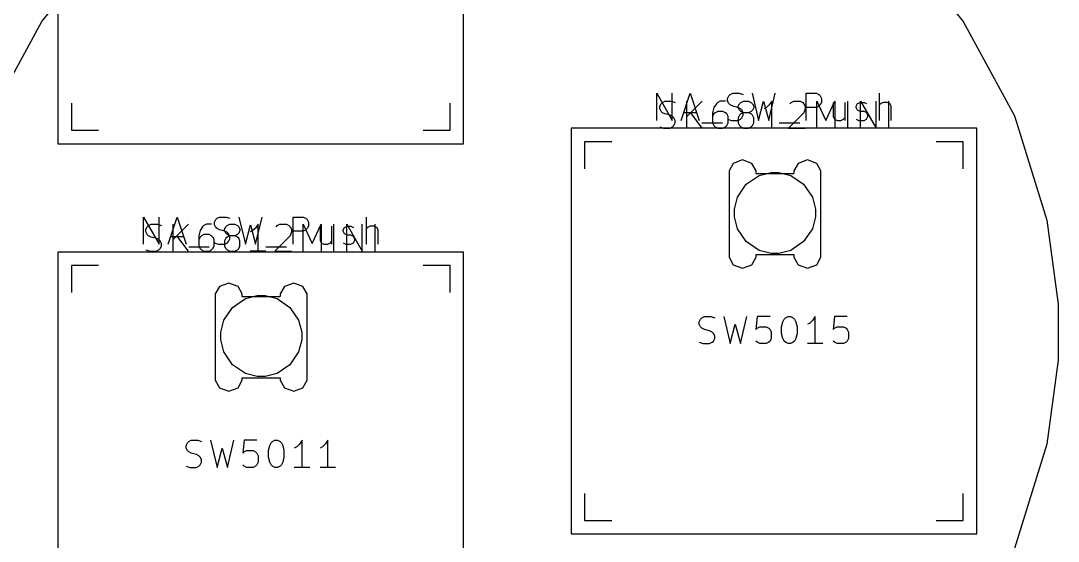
# Model space of a CAD drawing. Extents: x 0 to 141, y 0 to 216.
# Drawn here: x 38.72 to 77.09, y 32.8 to 52.05 of the extents above; entities that cross this region are included whole.
import ezdxf

# ---------------------------------------------------------------- set-up
doc = ezdxf.new("R2010")
doc.units = 0
doc.layers.get('0').update_dxf_attribs({"linetype": 'CONTINUOUS'})

msp = doc.modelspace()

# ---------------------------------------------------------------- linework, layer by layer
at = {"color": 0}
for p, q in [((40.0981, 62.4967), (40.0981, 47.4969)), ((55.0997, 47.4969), (55.0997, 62.4967)), ((39.4974, 52.0224), (42.0067, 55.0637)), ((71.0696, 55.0637), (73.5789, 52.0224)), ((37.6026, 48.5316), (39.4974, 52.0224)), ((73.5789, 52.0224), (75.4736, 48.5316)), ((62.2406, 48.3637), (62.2406, 49.3642)), ((62.2406, 49.3642), (62.8124, 48.3637)), ((62.8124, 48.3637), (62.8124, 49.3642)), ((63.1458, 48.3637), (63.4781, 49.3642)), ((63.4781, 49.3642), (63.8115, 48.3637)), ((64.86, 49.174), (64.9069, 49.2689)), ((64.86, 49.0788), (64.86, 49.174)), ((64.9069, 49.2689), (64.9552, 49.3173)), ((64.9552, 49.3173), (65.0505, 49.3642)), ((65.0505, 49.3642), (65.2886, 49.3642)), ((65.2886, 49.3642), (65.4308, 49.3173)), ((65.7641, 49.3642), (66.0026, 48.3637)), ((66.3829, 48.3637), (66.6214, 49.3642)), ((67.7637, 48.3637), (67.7637, 49.3642)), ((67.7637, 49.3642), (68.1454, 49.3642)), ((68.1454, 49.3642), (68.2406, 49.3173)), ((68.2406, 49.3173), (68.2886, 49.2689)), ((68.2886, 49.2689), (68.3355, 49.174)), ((68.3355, 49.174), (68.3355, 49.0305)), ((70.4783, 48.3637), (70.4783, 49.3642)), ((40.5984, 48.9962), (40.5984, 47.9972)), ((54.5994, 47.9972), (54.5994, 48.9962)), ((62.3521, 48.8858), (62.4004, 48.9811)), ((62.3521, 48.7909), (62.3521, 48.8858)), ((62.4004, 48.6957), (62.3521, 48.7909)), ((62.4004, 48.9811), (62.4487, 49.0291)), ((62.4487, 49.0291), (62.5436, 49.076)), ((62.5436, 49.076), (62.7807, 49.076)), ((62.7807, 49.076), (62.9239, 49.0291)), ((63.3525, 48.0769), (63.3525, 49.076)), ((63.9244, 49.076), (63.3525, 48.5055)), ((64.353, 48.8389), (64.3047, 48.6473)), ((64.4483, 48.9811), (64.353, 48.8389)), ((64.4948, 49.0291), (64.4483, 48.9811)), ((64.5915, 49.076), (64.4948, 49.0291)), ((64.7816, 49.076), (64.5915, 49.076)), ((64.9069, 48.9839), (64.86, 49.0788)), ((64.9552, 48.9356), (64.9069, 48.9839)), ((65.0505, 48.8887), (64.9552, 48.9356)), ((65.2406, 48.8403), (65.0505, 48.8887)), ((65.3355, 48.7923), (65.2406, 48.8403)), ((65.2568, 48.8858), (65.3052, 48.9811)), ((65.2568, 48.8389), (65.2568, 48.8858)), ((65.3052, 48.744), (65.2568, 48.8389)), ((65.3052, 48.9811), (65.3521, 49.0291)), ((65.3521, 48.6957), (65.3052, 48.744)), ((65.3838, 48.7454), (65.3355, 48.7923)), ((65.3521, 49.0291), (65.4484, 49.076)), ((65.4308, 48.6502), (65.3838, 48.7454)), ((65.4484, 49.076), (65.6389, 49.076)), ((65.6389, 49.076), (65.7338, 49.0291)), ((65.7338, 49.0291), (65.7807, 48.9811)), ((65.7807, 48.744), (65.7338, 48.6957)), ((65.7807, 48.9811), (65.829, 48.8858)), ((65.829, 48.8389), (65.7807, 48.744)), ((65.829, 48.8858), (65.829, 48.8389)), ((66.0026, 48.3637), (66.1928, 49.0788)), ((66.1928, 49.0788), (66.3829, 48.3637)), ((66.3056, 48.8389), (66.2093, 48.7909)), ((66.4009, 48.9342), (66.3056, 48.8389)), ((66.4958, 49.076), (66.4009, 48.9342)), ((66.4958, 48.0769), (66.4958, 49.076)), ((67.1629, 48.9811), (67.2098, 49.0291)), ((67.2098, 49.0291), (67.3047, 49.076)), ((67.3047, 49.076), (67.5432, 49.076)), ((67.5432, 49.076), (67.6381, 49.0291)), ((67.6381, 49.0291), (67.6864, 48.9811)), ((67.6864, 48.9811), (67.7333, 48.8858)), ((67.7333, 48.7909), (67.6864, 48.6473)), ((67.7333, 48.8858), (67.7333, 48.7909)), ((68.1454, 48.8403), (67.7637, 48.8403)), ((68.2406, 48.8887), (68.1454, 48.8403)), ((68.162, 48.0769), (68.162, 49.076)), ((68.162, 49.076), (68.4953, 48.3623)), ((68.2886, 48.9356), (68.2406, 48.8887)), ((68.3355, 49.0305), (68.2886, 48.9356)), ((68.4953, 48.3623), (68.8287, 49.076)), ((68.7641, 49.0305), (68.7641, 48.5069)), ((68.8287, 49.076), (68.8287, 48.0769)), ((69.1928, 49.0305), (69.1928, 48.3637)), ((69.3057, 48.0769), (69.3057, 49.076)), ((69.6214, 48.8887), (69.6694, 48.9839)), ((69.6214, 48.8403), (69.6214, 48.8887)), ((69.6694, 48.7454), (69.6214, 48.8403)), ((69.6694, 48.9839), (69.7646, 49.0305)), ((69.7646, 48.6971), (69.6694, 48.7454)), ((69.7646, 49.0305), (69.9064, 49.0305)), ((69.7812, 48.0769), (69.7812, 49.076)), ((69.7812, 49.076), (70.3531, 48.0769)), ((69.9064, 49.0305), (70.0031, 48.9839)), ((70.3531, 48.0769), (70.3531, 49.076)), ((70.5266, 48.9839), (70.4783, 48.9356)), ((70.6219, 49.0305), (70.5266, 48.9839)), ((70.7637, 49.0305), (70.6219, 49.0305)), ((70.86, 48.9839), (70.7637, 49.0305)), ((70.8283, 48.0769), (70.8283, 49.076)), ((70.9069, 48.8887), (70.86, 48.9839)), ((70.9069, 48.3637), (70.9069, 48.8887)), ((62.4487, 48.6473), (62.4004, 48.6957)), ((62.5436, 48.6008), (62.4487, 48.6473)), ((62.7338, 48.5525), (62.5436, 48.6008)), ((62.829, 48.5055), (62.7338, 48.5525)), ((62.877, 48.4572), (62.829, 48.5055)), ((62.9239, 48.3623), (62.877, 48.4572)), ((62.9239, 48.2671), (62.9239, 48.3623)), ((63.2411, 48.6502), (63.7163, 48.6502)), ((63.9244, 48.0769), (63.4958, 48.6473)), ((64.3047, 48.6473), (64.3047, 48.2671)), ((64.353, 48.6008), (64.3047, 48.5055)), ((64.3999, 48.6473), (64.353, 48.6008)), ((64.4948, 48.6957), (64.3999, 48.6473)), ((64.6864, 48.6957), (64.4948, 48.6957)), ((64.7816, 48.6473), (64.6864, 48.6957)), ((64.8286, 48.6008), (64.7816, 48.6473)), ((64.8765, 48.5055), (64.8286, 48.6008)), ((64.86, 48.4117), (65.0021, 48.3637)), ((64.8765, 48.2671), (64.8765, 48.5055)), ((65.0021, 48.3637), (65.2406, 48.3637)), ((65.2406, 48.3637), (65.3355, 48.4117)), ((65.3052, 48.5525), (65.2568, 48.4572)), ((65.2568, 48.4572), (65.2568, 48.2671)), ((65.3521, 48.6008), (65.3052, 48.5525)), ((65.3355, 48.4117), (65.3838, 48.4586)), ((65.4484, 48.6473), (65.3521, 48.6957)), ((65.4484, 48.6473), (65.3521, 48.6008)), ((65.3838, 48.4586), (65.4308, 48.5553)), ((65.4308, 48.5553), (65.4308, 48.6502)), ((65.6389, 48.6473), (65.4484, 48.6473)), ((65.7338, 48.6957), (65.6389, 48.6473)), ((65.7338, 48.6008), (65.6389, 48.6473)), ((65.7807, 48.5525), (65.7338, 48.6008)), ((65.829, 48.4572), (65.7807, 48.5525)), ((65.829, 48.2671), (65.829, 48.4572)), ((67.6864, 48.6473), (67.1146, 48.0769)), ((68.7641, 48.5069), (68.8125, 48.4117)), ((68.8125, 48.4117), (68.9074, 48.3637)), ((68.9074, 48.3637), (69.0492, 48.3637)), ((69.0492, 48.3637), (69.1459, 48.4117)), ((69.1459, 48.4117), (69.1928, 48.4586)), ((69.6214, 48.4117), (69.7163, 48.3637)), ((69.7163, 48.3637), (69.9064, 48.3637)), ((69.9064, 48.6971), (69.7646, 48.6971)), ((70.0031, 48.6502), (69.9064, 48.6971)), ((69.9064, 48.3637), (70.0031, 48.4117)), ((70.0497, 48.5553), (70.0031, 48.6502)), ((70.0031, 48.4117), (70.0497, 48.5069)), ((70.0497, 48.5069), (70.0497, 48.5553)), ((75.4736, 48.5316), (76.6713, 44.6747)), ((40.5984, 47.9972), (41.5988, 47.9972)), ((53.5989, 47.9972), (54.5994, 47.9972)), ((59.0737, 48.0716), (59.0737, 33.0715)), ((74.0738, 48.0716), (59.0737, 48.0716)), ((62.3521, 48.1238), (62.4953, 48.0769)), ((62.4953, 48.0769), (62.7338, 48.0769)), ((62.7338, 48.0769), (62.829, 48.1238)), ((62.829, 48.1238), (62.877, 48.1722)), ((62.877, 48.1722), (62.9239, 48.2671)), ((63.9064, 48.2685), (64.6688, 48.2685)), ((64.3047, 48.2671), (64.353, 48.1722)), ((64.353, 48.1722), (64.3999, 48.1238)), ((64.3999, 48.1238), (64.4948, 48.0769)), ((64.4948, 48.0769), (64.6864, 48.0769)), ((64.6864, 48.0769), (64.7816, 48.1238)), ((64.7816, 48.1238), (64.8286, 48.1722)), ((64.8286, 48.1722), (64.8765, 48.2671)), ((65.2568, 48.2671), (65.3052, 48.1722)), ((65.3052, 48.1722), (65.3521, 48.1238)), ((65.3521, 48.1238), (65.4484, 48.0769)), ((65.4484, 48.0769), (65.6389, 48.0769)), ((65.6389, 48.0769), (65.7338, 48.1238)), ((65.7338, 48.1238), (65.7807, 48.1722)), ((65.7807, 48.1722), (65.829, 48.2671)), ((66.7812, 48.0769), (66.2093, 48.0769)), ((66.7646, 48.2685), (67.5266, 48.2685)), ((67.1146, 48.0769), (67.7333, 48.0769)), ((74.0738, 33.0715), (74.0738, 48.0716)), ((40.0981, 47.4969), (55.0997, 47.4969)), ((59.5739, 47.5714), (59.5739, 46.5723)), ((60.5744, 47.5714), (59.5739, 47.5714)), ((73.5736, 47.5714), (72.5745, 47.5714)), ((73.5736, 46.5723), (73.5736, 47.5714)), ((65.4142, 46.9), (65.0709, 46.7748)), ((65.7571, 46.7748), (65.4142, 46.9)), ((67.8145, 46.9), (67.4702, 46.7748)), ((68.1577, 46.7748), (67.8145, 46.9)), ((65.0709, 46.7748), (64.9153, 46.4936)), ((64.9153, 46.4936), (64.9153, 46.3998)), ((65.9144, 46.4936), (65.7571, 46.7748)), ((65.9144, 46.3998), (65.9144, 46.4936)), ((66.0301, 46.3229), (66.4683, 46.44)), ((66.4683, 46.44), (66.6143, 46.44)), ((66.6143, 46.44), (66.759, 46.44)), ((66.759, 46.44), (67.1971, 46.3229)), ((67.4702, 46.7748), (67.3146, 46.4936)), ((67.3146, 46.4936), (67.3146, 46.3998)), ((68.3147, 46.4936), (68.1577, 46.7748)), ((68.3147, 46.3998), (68.3147, 46.4936)), ((64.9153, 46.3998), (64.9153, 43.3998)), ((65.5532, 46.0005), (66.0301, 46.3229)), ((65.9144, 46.3998), (67.3146, 46.3998)), ((67.1971, 46.3229), (67.6741, 46.0005)), ((68.3147, 43.3998), (68.3147, 46.3998)), ((65.2321, 45.5235), (65.5532, 46.0005)), ((67.6741, 46.0005), (67.9965, 45.5235)), ((65.115, 45.0854), (65.2321, 45.5235)), ((67.9965, 45.5235), (68.115, 45.0854)), ((65.115, 44.9393), (65.115, 45.0854)), ((65.115, 44.7947), (65.115, 44.9393)), ((68.115, 45.0854), (68.115, 44.9393)), ((68.115, 44.9393), (68.115, 44.7947)), ((43.265, 43.7885), (43.265, 44.789)), ((43.265, 44.789), (43.8369, 43.7885)), ((43.4481, 44.4789), (43.5434, 44.5273)), ((43.5434, 44.5273), (43.7815, 44.5273)), ((43.7815, 44.5273), (43.9237, 44.4789)), ((43.8369, 43.7885), (43.8369, 44.789)), ((44.1702, 43.7885), (44.5036, 44.789)), ((44.3523, 43.5268), (44.3523, 44.5273)), ((44.9241, 44.5273), (44.3523, 43.9554)), ((44.5036, 44.789), (44.8374, 43.7885)), ((45.5909, 44.5273), (45.496, 44.4789)), ((45.781, 44.5273), (45.5909, 44.5273)), ((45.8844, 44.5989), (45.9327, 44.6938)), ((45.8844, 44.5036), (45.8844, 44.5989)), ((45.9327, 44.6938), (45.9796, 44.7421)), ((45.9796, 44.7421), (46.0745, 44.789)), ((46.0745, 44.789), (46.313, 44.789)), ((46.313, 44.789), (46.4566, 44.7421)), ((46.3532, 44.4789), (46.4481, 44.5273)), ((46.4481, 44.5273), (46.6383, 44.5273)), ((46.6383, 44.5273), (46.7335, 44.4789)), ((46.7886, 44.789), (47.027, 43.7885)), ((47.4955, 44.5273), (47.4003, 44.384)), ((47.4087, 43.7885), (47.6472, 44.789)), ((47.4955, 43.5268), (47.4955, 44.5273)), ((48.2092, 44.4789), (48.3059, 44.5273)), ((48.3059, 44.5273), (48.5429, 44.5273)), ((48.5429, 44.5273), (48.6378, 44.4789)), ((48.7895, 43.7885), (48.7895, 44.789)), ((48.7895, 44.789), (49.1698, 44.789)), ((49.1628, 43.5268), (49.1628, 44.5273)), ((49.1628, 44.5273), (49.4951, 43.8118)), ((49.1698, 44.789), (49.2647, 44.7421)), ((49.2647, 44.7421), (49.313, 44.6938)), ((49.313, 44.6938), (49.3614, 44.5989)), ((49.3614, 44.5989), (49.3614, 44.4556)), ((49.4951, 43.8118), (49.8285, 44.5273)), ((49.8285, 44.5273), (49.8285, 43.5268)), ((50.3054, 43.5268), (50.3054, 44.5273)), ((50.7806, 43.5268), (50.7806, 44.5273)), ((50.7806, 44.5273), (51.3524, 43.5268)), ((51.3524, 43.5268), (51.3524, 44.5273)), ((51.5041, 43.7885), (51.5041, 44.789)), ((51.8294, 43.5268), (51.8294, 44.5273)), ((65.2321, 44.3562), (65.115, 44.7947)), ((68.115, 44.7947), (67.9965, 44.3562)), ((76.6713, 44.6747), (77.089, 41.5685)), ((43.3532, 44.3357), (43.3998, 44.432)), ((43.3532, 44.2404), (43.3532, 44.3357)), ((43.3998, 44.1456), (43.3532, 44.2404)), ((43.3998, 44.432), (43.4481, 44.4789)), ((43.4481, 44.0986), (43.3998, 44.1456)), ((45.3528, 44.2888), (45.3058, 44.0986)), ((45.4477, 44.432), (45.3528, 44.2888)), ((45.496, 44.1456), (45.4007, 44.0986)), ((45.496, 44.4789), (45.4477, 44.432)), ((45.6861, 44.1456), (45.496, 44.1456)), ((45.781, 44.0986), (45.6861, 44.1456)), ((45.9327, 44.4087), (45.8844, 44.5036)), ((45.9796, 44.3604), (45.9327, 44.4087)), ((46.0745, 44.3135), (45.9796, 44.3604)), ((46.265, 44.2655), (46.0745, 44.3135)), ((46.258, 44.3357), (46.3049, 44.432)), ((46.258, 44.2888), (46.258, 44.3357)), ((46.3049, 44.1935), (46.258, 44.2888)), ((46.3613, 44.2172), (46.265, 44.2655)), ((46.3049, 44.432), (46.3532, 44.4789)), ((46.3532, 44.1456), (46.3049, 44.1935)), ((46.4481, 44.0986), (46.3532, 44.1456)), ((46.4083, 44.1702), (46.3613, 44.2172)), ((46.4566, 44.0754), (46.4083, 44.1702)), ((46.7335, 44.1456), (46.6383, 44.0986)), ((46.7335, 44.4789), (46.7815, 44.432)), ((46.7815, 44.1935), (46.7335, 44.1456)), ((46.7815, 44.432), (46.8284, 44.3357)), ((46.8284, 44.2888), (46.7815, 44.1935)), ((46.8284, 44.3357), (46.8284, 44.2888)), ((47.027, 43.7885), (47.2186, 44.5036)), ((47.3054, 44.2888), (47.2101, 44.2404)), ((47.2186, 44.5036), (47.4087, 43.7885)), ((47.4003, 44.384), (47.3054, 44.2888)), ((48.1623, 44.432), (48.2092, 44.4789)), ((48.6378, 44.4789), (48.6862, 44.432)), ((48.6862, 44.432), (48.7345, 44.3357)), ((48.7345, 44.2404), (48.6862, 44.0986)), ((48.7345, 44.3357), (48.7345, 44.2404)), ((49.1698, 44.2655), (48.7895, 44.2655)), ((49.2647, 44.3135), (49.1698, 44.2655)), ((49.313, 44.3604), (49.2647, 44.3135)), ((49.3614, 44.4556), (49.313, 44.3604)), ((49.79, 44.4556), (49.79, 43.9318)), ((50.2186, 44.4556), (50.2186, 43.7885)), ((50.6469, 44.3135), (50.6938, 44.4087)), ((50.6469, 44.2655), (50.6469, 44.3135)), ((50.6938, 44.1702), (50.6469, 44.2655)), ((50.6938, 44.4087), (50.7891, 44.4556)), ((50.7891, 44.1219), (50.6938, 44.1702)), ((50.7891, 44.4556), (50.9323, 44.4556)), ((50.9323, 44.4556), (51.0275, 44.4087)), ((51.5511, 44.4087), (51.5041, 44.3604)), ((51.646, 44.4556), (51.5511, 44.4087)), ((51.7895, 44.4556), (51.646, 44.4556)), ((51.8844, 44.4087), (51.7895, 44.4556)), ((51.9328, 44.3135), (51.8844, 44.4087)), ((51.9328, 43.7885), (51.9328, 44.3135)), ((65.5532, 43.8796), (65.2321, 44.3562)), ((67.9965, 44.3562), (67.6741, 43.8796)), ((43.5434, 44.0503), (43.4481, 44.0986)), ((43.7335, 44.0034), (43.5434, 44.0503)), ((43.8284, 43.9554), (43.7335, 44.0034)), ((43.8767, 43.9071), (43.8284, 43.9554)), ((43.9237, 43.8118), (43.8767, 43.9071)), ((43.9237, 43.7169), (43.9237, 43.8118)), ((44.2655, 44.0754), (44.7421, 44.0754)), ((44.9241, 43.5268), (44.4955, 44.0986)), ((45.3058, 44.0986), (45.3058, 43.7169)), ((45.3528, 44.0503), (45.3058, 43.9554)), ((45.4007, 44.0986), (45.3528, 44.0503)), ((45.8294, 44.0503), (45.781, 44.0986)), ((45.8763, 43.9554), (45.8294, 44.0503)), ((45.8763, 43.7169), (45.8763, 43.9554)), ((45.8844, 43.8369), (46.028, 43.7885)), ((46.028, 43.7885), (46.265, 43.7885)), ((46.3049, 44.0034), (46.258, 43.9071)), ((46.258, 43.9071), (46.258, 43.7169)), ((46.265, 43.7885), (46.3613, 43.8369)), ((46.3532, 44.0503), (46.3049, 44.0034)), ((46.4481, 44.0986), (46.3532, 44.0503)), ((46.3613, 43.8369), (46.4083, 43.8849)), ((46.4083, 43.8849), (46.4566, 43.9801)), ((46.6383, 44.0986), (46.4481, 44.0986)), ((46.4566, 43.9801), (46.4566, 44.0754)), ((46.7335, 44.0503), (46.6383, 44.0986)), ((46.7815, 44.0034), (46.7335, 44.0503)), ((46.8284, 43.9071), (46.7815, 44.0034)), ((46.8284, 43.7169), (46.8284, 43.9071)), ((48.6862, 44.0986), (48.1143, 43.5268)), ((49.79, 43.9318), (49.8369, 43.8369)), ((49.8369, 43.8369), (49.9318, 43.7885)), ((49.9318, 43.7885), (50.075, 43.7885)), ((50.075, 43.7885), (50.1703, 43.8369)), ((50.1703, 43.8369), (50.2186, 43.8849)), ((50.6469, 43.8369), (50.7421, 43.7885)), ((50.7421, 43.7885), (50.9323, 43.7885)), ((50.9323, 44.1219), (50.7891, 44.1219)), ((51.0275, 44.0754), (50.9323, 44.1219)), ((50.9323, 43.7885), (51.0275, 43.8369)), ((51.0741, 43.9801), (51.0275, 44.0754)), ((51.0275, 43.8369), (51.0741, 43.9318)), ((51.0741, 43.9318), (51.0741, 43.9801)), ((66.0301, 43.5585), (65.5532, 43.8796)), ((67.6741, 43.8796), (67.1971, 43.5585)), ((40.0981, 43.4964), (40.0981, 28.4964)), ((55.0997, 43.4964), (40.0981, 43.4964)), ((43.3532, 43.5751), (43.495, 43.5268)), ((43.495, 43.5268), (43.7335, 43.5268)), ((43.7335, 43.5268), (43.8284, 43.5751)), ((43.8284, 43.5751), (43.8767, 43.6217)), ((43.8767, 43.6217), (43.9237, 43.7169)), ((44.9322, 43.6933), (45.6942, 43.6933)), ((45.3058, 43.7169), (45.3528, 43.6217)), ((45.3528, 43.6217), (45.4007, 43.5751)), ((45.4007, 43.5751), (45.496, 43.5268)), ((45.496, 43.5268), (45.6861, 43.5268)), ((45.6861, 43.5268), (45.781, 43.5751)), ((45.781, 43.5751), (45.8294, 43.6217)), ((45.8294, 43.6217), (45.8763, 43.7169)), ((46.258, 43.7169), (46.3049, 43.6217)), ((46.3049, 43.6217), (46.3532, 43.5751)), ((46.3532, 43.5751), (46.4481, 43.5268)), ((46.4481, 43.5268), (46.6383, 43.5268)), ((46.6383, 43.5268), (46.7335, 43.5751)), ((46.7335, 43.5751), (46.7815, 43.6217)), ((46.7815, 43.6217), (46.8284, 43.7169)), ((47.7806, 43.5268), (47.2101, 43.5268)), ((47.789, 43.6933), (48.551, 43.6933)), ((48.1143, 43.5268), (48.7345, 43.5268)), ((55.0997, 28.4964), (55.0997, 43.4964)), ((64.9153, 43.3998), (64.9153, 43.3063)), ((65.9144, 43.3998), (67.3146, 43.3998)), ((65.9144, 43.3063), (65.9144, 43.3998)), ((66.4683, 43.44), (66.0301, 43.5585)), ((66.6143, 43.44), (66.4683, 43.44)), ((66.759, 43.44), (66.6143, 43.44)), ((67.1971, 43.5585), (66.759, 43.44)), ((67.3146, 43.3998), (67.3146, 43.3063)), ((68.3147, 43.3063), (68.3147, 43.3998)), ((40.5984, 42.9962), (40.5984, 41.9971)), ((41.5988, 42.9962), (40.5984, 42.9962)), ((54.5994, 42.9962), (53.5989, 42.9962)), ((54.5994, 41.9971), (54.5994, 42.9962)), ((64.9153, 43.3063), (65.0709, 43.0251)), ((65.0709, 43.0251), (65.4142, 42.8995)), ((65.4142, 42.8995), (65.7571, 43.0251)), ((65.7571, 43.0251), (65.9144, 43.3063)), ((67.3146, 43.3063), (67.4702, 43.0251)), ((67.4702, 43.0251), (67.8145, 42.8995)), ((67.8145, 42.8995), (68.1577, 43.0251)), ((68.1577, 43.0251), (68.3147, 43.3063)), ((46.0707, 42.2257), (45.9147, 41.9446)), ((46.4136, 42.3499), (46.0707, 42.2257)), ((46.7568, 42.2257), (46.4136, 42.3499)), ((46.9138, 41.9446), (46.7568, 42.2257)), ((48.4699, 42.2257), (48.314, 41.9446)), ((48.8142, 42.3499), (48.4699, 42.2257)), ((49.1575, 42.2257), (48.8142, 42.3499)), ((49.3145, 41.9446), (49.1575, 42.2257)), ((45.9147, 41.9446), (45.9147, 41.8497)), ((45.9147, 41.8497), (45.9147, 38.8497)), ((46.9138, 41.8497), (46.9138, 41.9446)), ((46.9138, 41.8497), (48.314, 41.8497)), ((47.0299, 41.7724), (47.468, 41.8895)), ((47.468, 41.8895), (47.6141, 41.8895)), ((47.6141, 41.8895), (47.7601, 41.8895)), ((47.7601, 41.8895), (48.1983, 41.7724)), ((48.314, 41.9446), (48.314, 41.8497)), ((49.3145, 41.8497), (49.3145, 41.9446)), ((49.3145, 38.8497), (49.3145, 41.8497)), ((46.2319, 40.9734), (46.5529, 41.45)), ((46.5529, 41.45), (47.0299, 41.7724)), ((48.1983, 41.7724), (48.6752, 41.45)), ((48.6752, 41.45), (48.9962, 40.9734)), ((77.089, 41.5685), (77.089, 40.5324)), ((63.8598, 41.0147), (63.9064, 41.0616)), ((63.9064, 41.0616), (64.0031, 41.1095)), ((64.0031, 41.1095), (64.2401, 41.1095)), ((64.2401, 41.1095), (64.3834, 41.0616)), ((64.7167, 41.1095), (64.9552, 40.1091)), ((65.3355, 40.1091), (65.574, 41.1095)), ((65.9543, 41.1095), (65.9074, 40.6329)), ((66.4312, 41.1095), (65.9543, 41.1095)), ((66.9548, 41.0147), (67.0031, 41.0616)), ((67.0031, 41.0616), (67.098, 41.1095)), ((67.098, 41.1095), (67.1932, 41.1095)), ((67.1932, 41.1095), (67.2881, 41.0616)), ((67.2881, 41.0616), (67.335, 41.0147)), ((68.097, 41.1095), (68.0021, 40.9663)), ((68.097, 40.1091), (68.097, 41.1095)), ((68.8125, 41.1095), (68.7641, 40.6329)), ((69.2877, 41.1095), (68.8125, 41.1095)), ((46.1148, 40.5349), (46.2319, 40.9734)), ((48.9962, 40.9734), (49.1148, 40.5349)), ((63.8115, 40.918), (63.8598, 41.0147)), ((63.8115, 40.8231), (63.8115, 40.918)), ((63.8598, 40.7278), (63.8115, 40.8231)), ((63.9064, 40.6809), (63.8598, 40.7278)), ((64.0031, 40.6329), (63.9064, 40.6809)), ((64.9552, 40.1091), (65.1454, 40.8231)), ((65.1454, 40.8231), (65.3355, 40.1091)), ((65.9074, 40.6329), (65.9543, 40.6809)), ((65.9543, 40.6809), (66.0495, 40.7278)), ((66.0495, 40.7278), (66.2876, 40.7278)), ((66.2876, 40.7278), (66.3829, 40.6809)), ((66.3829, 40.6809), (66.4312, 40.6329)), ((66.8595, 40.7278), (66.9064, 40.918)), ((66.8595, 40.4894), (66.8595, 40.7278)), ((66.9064, 40.918), (66.9548, 41.0147)), ((67.335, 41.0147), (67.3834, 40.918)), ((67.3834, 40.918), (67.4317, 40.7278)), ((67.4317, 40.7278), (67.4317, 40.4894)), ((67.9069, 40.8711), (67.812, 40.8231)), ((68.0021, 40.9663), (67.9069, 40.8711)), ((68.7641, 40.6329), (68.8125, 40.6809)), ((68.8125, 40.6809), (68.9074, 40.7278)), ((68.9074, 40.7278), (69.1459, 40.7278)), ((69.1459, 40.7278), (69.2408, 40.6809)), ((69.2408, 40.6809), (69.2877, 40.6329)), ((46.1148, 40.3888), (46.1148, 40.5349)), ((46.1148, 40.2442), (46.1148, 40.3888)), ((49.1148, 40.5349), (49.1148, 40.3888)), ((49.1148, 40.3888), (49.1148, 40.2442)), ((64.1932, 40.586), (64.0031, 40.6329)), ((64.2881, 40.5377), (64.1932, 40.586)), ((64.335, 40.4894), (64.2881, 40.5377)), ((64.3834, 40.3945), (64.335, 40.4894)), ((64.335, 40.2043), (64.3834, 40.2992)), ((64.3834, 40.2992), (64.3834, 40.3945)), ((66.4312, 40.6329), (66.4778, 40.5377)), ((66.4778, 40.2992), (66.4312, 40.2043)), ((66.4778, 40.5377), (66.4778, 40.2992)), ((66.9064, 40.2992), (66.8595, 40.4894)), ((66.9548, 40.2043), (66.9064, 40.2992)), ((67.3834, 40.2992), (67.335, 40.2043)), ((67.4317, 40.4894), (67.3834, 40.2992)), ((69.2877, 40.6329), (69.336, 40.5377)), ((69.336, 40.2992), (69.2877, 40.2043)), ((69.336, 40.5377), (69.336, 40.2992)), ((77.089, 40.5324), (77.089, 39.4974)), ((46.2319, 39.806), (46.1148, 40.2442)), ((49.1148, 40.2442), (48.9962, 39.806)), ((63.8115, 40.1574), (63.9547, 40.1091)), ((63.9547, 40.1091), (64.1932, 40.1091)), ((64.1932, 40.1091), (64.2881, 40.1574)), ((64.2881, 40.1574), (64.335, 40.2043)), ((65.9543, 40.1574), (65.9074, 40.2043)), ((66.0495, 40.1091), (65.9543, 40.1574)), ((66.2876, 40.1091), (66.0495, 40.1091)), ((66.3829, 40.1574), (66.2876, 40.1091)), ((66.4312, 40.2043), (66.3829, 40.1574)), ((67.0031, 40.1574), (66.9548, 40.2043)), ((67.098, 40.1091), (67.0031, 40.1574)), ((67.1932, 40.1091), (67.098, 40.1091)), ((67.2881, 40.1574), (67.1932, 40.1091)), ((67.335, 40.2043), (67.2881, 40.1574)), ((68.3839, 40.1091), (67.812, 40.1091)), ((68.8125, 40.1574), (68.7641, 40.2043)), ((68.9074, 40.1091), (68.8125, 40.1574)), ((69.1459, 40.1091), (68.9074, 40.1091)), ((69.2408, 40.1574), (69.1459, 40.1091)), ((69.2877, 40.2043), (69.2408, 40.1574)), ((46.5529, 39.3291), (46.2319, 39.806)), ((48.9962, 39.806), (48.6752, 39.3291)), ((47.0299, 39.008), (46.5529, 39.3291)), ((48.6752, 39.3291), (48.1983, 39.008)), ((77.089, 39.4974), (76.6713, 36.3911)), ((45.9147, 38.8497), (45.9147, 38.7558)), ((45.9147, 38.7558), (46.0707, 38.475)), ((46.7568, 38.475), (46.9138, 38.7558)), ((46.9138, 38.8497), (48.314, 38.8497)), ((46.9138, 38.7558), (46.9138, 38.8497)), ((47.468, 38.8895), (47.0299, 39.008)), ((47.6141, 38.8895), (47.468, 38.8895)), ((47.7601, 38.8895), (47.6141, 38.8895)), ((48.1983, 39.008), (47.7601, 38.8895)), ((48.314, 38.8497), (48.314, 38.7558)), ((48.314, 38.7558), (48.4699, 38.475)), ((49.1575, 38.475), (49.3145, 38.7558)), ((49.3145, 38.7558), (49.3145, 38.8497)), ((46.0707, 38.475), (46.4136, 38.3494)), ((46.4136, 38.3494), (46.7568, 38.475)), ((48.4699, 38.475), (48.8142, 38.3494)), ((48.8142, 38.3494), (49.1575, 38.475)), ((44.8839, 36.4395), (44.9322, 36.4864)), ((44.9322, 36.4864), (45.0275, 36.5347)), ((45.0275, 36.5347), (45.266, 36.5347)), ((45.266, 36.5347), (45.4078, 36.4864)), ((45.7412, 36.5347), (45.9796, 35.5342)), ((46.3613, 35.5342), (46.5984, 36.5347)), ((46.9801, 36.5347), (46.9318, 36.0578)), ((47.4557, 36.5347), (46.9801, 36.5347)), ((47.9792, 36.4395), (48.0275, 36.4864)), ((48.0275, 36.4864), (48.1224, 36.5347)), ((48.1224, 36.5347), (48.2177, 36.5347)), ((48.2177, 36.5347), (48.3126, 36.4864)), ((48.3126, 36.4864), (48.3609, 36.4395)), ((49.1229, 36.5347), (49.028, 36.3911)), ((49.1229, 35.5342), (49.1229, 36.5347)), ((50.075, 36.5347), (49.9801, 36.3911)), ((50.075, 35.5342), (50.075, 36.5347)), ((44.8374, 36.3432), (44.8839, 36.4395)), ((44.8374, 36.2479), (44.8374, 36.3432)), ((44.8839, 36.1527), (44.8374, 36.2479)), ((44.9322, 36.1061), (44.8839, 36.1527)), ((45.0275, 36.0578), (44.9322, 36.1061)), ((45.9796, 35.5342), (46.1698, 36.2479)), ((46.1698, 36.2479), (46.3613, 35.5342)), ((46.9318, 36.0578), (46.9801, 36.1061)), ((46.9801, 36.1061), (47.075, 36.1527)), ((47.075, 36.1527), (47.3135, 36.1527)), ((47.3135, 36.1527), (47.4087, 36.1061)), ((47.4087, 36.1061), (47.4557, 36.0578)), ((47.8839, 36.1527), (47.9323, 36.3432)), ((47.8839, 35.916), (47.8839, 36.1527)), ((47.9323, 36.3432), (47.9792, 36.4395)), ((48.3609, 36.4395), (48.4078, 36.3432)), ((48.4078, 36.3432), (48.4558, 36.1527)), ((48.4558, 36.1527), (48.4558, 35.916)), ((48.9327, 36.2962), (48.8364, 36.2479)), ((49.028, 36.3911), (48.9327, 36.2962)), ((49.8849, 36.2962), (49.79, 36.2479)), ((49.9801, 36.3911), (49.8849, 36.2962)), ((76.6713, 36.3911), (75.4736, 32.5341)), ((45.2176, 36.0109), (45.0275, 36.0578)), ((45.3125, 35.9625), (45.2176, 36.0109)), ((45.3609, 35.916), (45.3125, 35.9625)), ((45.4078, 35.8193), (45.3609, 35.916)), ((45.3609, 35.6291), (45.4078, 35.7244)), ((45.4078, 35.7244), (45.4078, 35.8193)), ((47.4557, 36.0578), (47.5036, 35.9625)), ((47.5036, 35.7244), (47.4557, 35.6291)), ((47.5036, 35.9625), (47.5036, 35.7244)), ((47.9323, 35.7244), (47.8839, 35.916)), ((47.9792, 35.6291), (47.9323, 35.7244)), ((48.4078, 35.7244), (48.3609, 35.6291)), ((48.4558, 35.916), (48.4078, 35.7244)), ((44.8374, 35.5822), (44.9792, 35.5342)), ((44.9792, 35.5342), (45.2176, 35.5342)), ((45.2176, 35.5342), (45.3125, 35.5822)), ((45.3125, 35.5822), (45.3609, 35.6291)), ((46.9801, 35.5822), (46.9318, 35.6291)), ((47.075, 35.5342), (46.9801, 35.5822)), ((47.3135, 35.5342), (47.075, 35.5342)), ((47.4087, 35.5822), (47.3135, 35.5342)), ((47.4557, 35.6291), (47.4087, 35.5822)), ((48.0275, 35.5822), (47.9792, 35.6291)), ((48.1224, 35.5342), (48.0275, 35.5822)), ((48.2177, 35.5342), (48.1224, 35.5342)), ((48.3126, 35.5822), (48.2177, 35.5342)), ((48.3609, 35.6291), (48.3126, 35.5822)), ((49.4083, 35.5342), (48.8364, 35.5342)), ((50.3604, 35.5342), (49.79, 35.5342)), ((59.5739, 34.5722), (59.5739, 33.5718)), ((73.5736, 33.5718), (73.5736, 34.5722)), ((59.5739, 33.5718), (60.5744, 33.5718)), ((72.5745, 33.5718), (73.5736, 33.5718)), ((59.0737, 33.0715), (74.0738, 33.0715))]:
    msp.add_line(p, q, dxfattribs=at)

doc.saveas('drawing.dxf')
